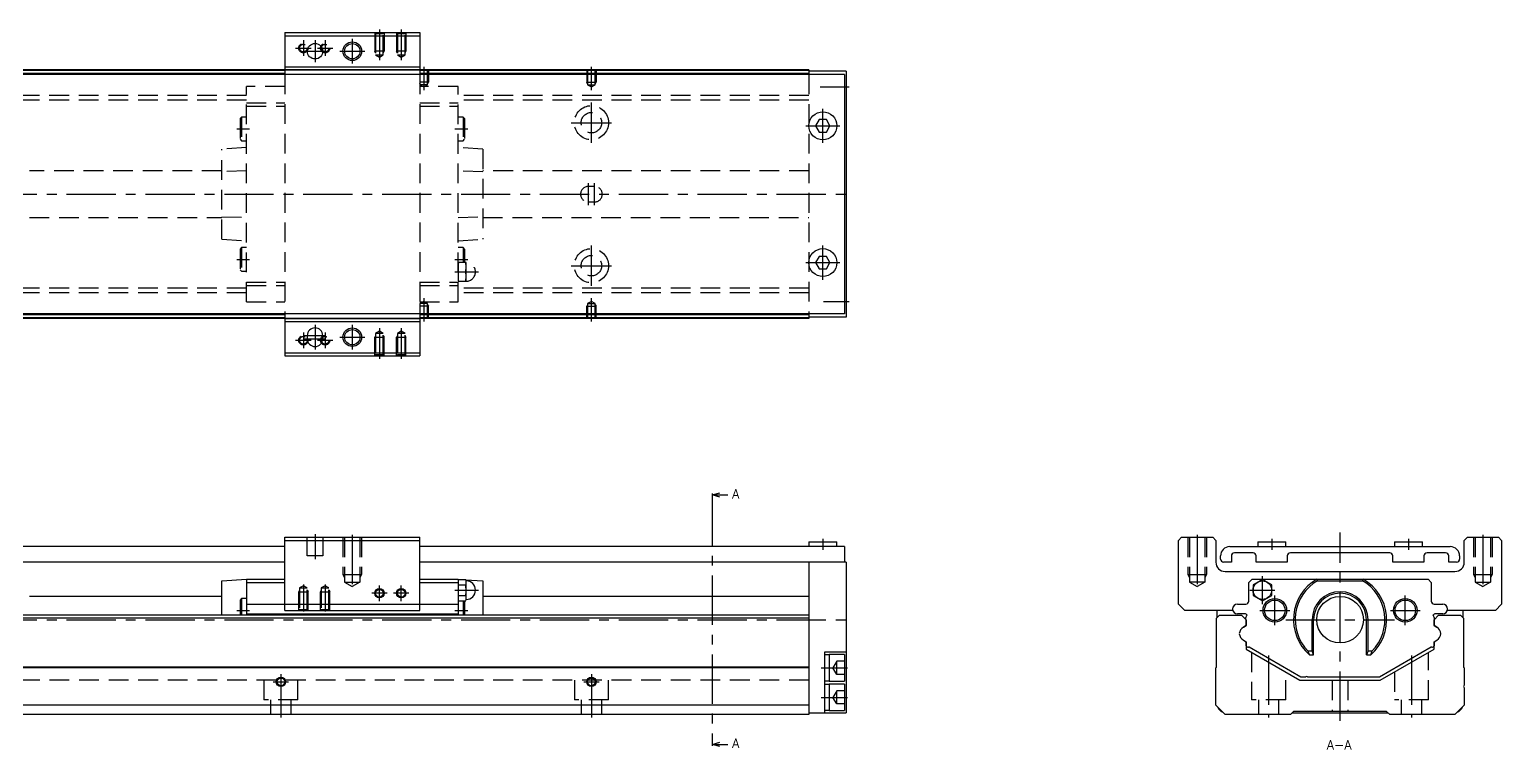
# Model space of a CAD drawing. Extents: x 0 to 901, y -8 to 230.
# Drawn here: x 427.4 to 901.4, y -1.3 to 230.4 of the extents above; entities that cross this region are included whole.
import ezdxf

# ---------------------------------------------------------------- set-up
doc = ezdxf.new("R2010")
doc.units = 0
doc.header["$LTSCALE"] = 0.5
doc.linetypes.add('CENTER', pattern=[50.8, 31.75, -6.35, 6.35, -6.35])
doc.linetypes.add('DASHED', pattern=[19.05, 12.7, -6.35])
for name, color, linetype in [('MSM_CENTER', 1, 'CENTER'), ('MSM_CONTINUOUS', 7, 'CONTINUOUS'), ('MSM_DASHED', 4, 'DASHED'), ('MSM_NARROW', 5, 'CONTINUOUS'), ('MSM_PART_NUMBER', 7, 'CONTINUOUS')]:
    doc.layers.add(name, color=color, linetype=linetype)
doc.styles.get("Standard").update_dxf_attribs({"font": 'txt.shx', "height": 3, "bigfont": 'bigfont.shx'})

msp = doc.modelspace()

# ---------------------------------------------------------------- linework, layer by layer
at = {"layer": 'MSM_CENTER'}
for p, q in [((540.15, 230.38), (540.15, 220.47)), ((547.15, 230.38), (547.15, 220.47)), ((513.15, 224.38), (518.15, 224.38)), ((515.65, 226.88), (515.65, 221.88)), ((515.9, 223.38), (522.9, 223.38)), ((519.4, 226.88), (519.4, 219.88)), ((520.15, 224.38), (525.15, 224.38)), ((522.65, 226.88), (522.65, 221.88)), ((527.4, 223.38), (535.4, 223.38)), ((531.4, 227.38), (531.4, 219.38)), ((554.4, 218.38), (554.4, 210.87)), ((608.4, 210.87), (608.4, 218.38)), ((682.07, 211.88), (691.4, 211.88)), ((608.4, 193.88), (608.4, 206.88)), ((682.9, 193.88), (682.9, 204.88)), ((601.9, 200.38), (614.9, 200.38)), ((677.4, 199.38), (688.4, 199.38)), ((494.25, 198.38), (498.35, 198.38)), ((564.45, 198.38), (568.55, 198.38)), ((607.4, 173.88), (607.4, 180.88)), ((609.4, 173.88), (609.4, 180.88)), ((185.4, 177.38), (692.4, 177.38)), ((608.4, 147.88), (608.4, 160.88)), ((682.9, 149.88), (682.9, 160.88)), ((494.25, 156.38), (498.35, 156.38)), ((564.45, 156.38), (568.55, 156.38)), ((564.45, 152.38), (572.05, 152.38)), ((601.9, 154.38), (614.9, 154.38)), ((677.4, 155.38), (688.4, 155.38)), ((554.4, 143.89), (554.4, 136.38)), ((608.4, 136.38), (608.4, 143.89)), ((683.07, 142.88), (691.4, 142.88)), ((515.65, 132.88), (515.65, 127.88)), ((519.4, 135.38), (519.4, 127.38)), ((522.65, 132.88), (522.65, 127.88)), ((531.4, 135.38), (531.4, 127.38)), ((540.15, 134.29), (540.15, 124.38)), ((547.15, 134.29), (547.15, 124.38)), ((513.15, 130.38), (518.15, 130.38)), ((515.9, 131.88), (522.9, 131.88)), ((515.9, 130.88), (522.9, 130.88)), ((520.15, 130.38), (525.15, 130.38)), ((527.4, 131.38), (535.4, 131.38)), ((647.27, 80.12), (647.27, 0.88)), ((519.4, 68), (519.4, 60)), ((531.4, 67.76), (531.4, 50.18)), ((682.9, 66.5), (682.9, 63)), ((803.44, 67.76), (803.44, 50.18)), ((827.44, 66.5), (827.44, 63)), ((849.44, 8), (849.44, 68.5)), ((871.44, 66.5), (871.44, 63)), ((895.44, 67.76), (895.44, 50.18)), ((824.44, 45.54), (824.44, 54.46)), ((515.65, 51.81), (515.65, 43.1)), ((522.65, 51.81), (522.65, 43.1)), ((542.65, 49), (537.65, 49)), ((540.15, 46.5), (540.15, 51.5)), ((549.65, 49), (544.65, 49)), ((547.15, 46.5), (547.15, 51.5)), ((564.45, 50), (572.05, 50)), ((820.44, 50), (828.44, 50)), ((828.44, 38.7), (828.44, 48.3)), ((870.44, 38.7), (870.44, 48.3)), ((494.25, 43.5), (498.35, 43.5)), ((564.45, 43.5), (568.55, 43.5)), ((823.64, 43.5), (833.24, 43.5)), ((865.64, 43.5), (875.24, 43.5)), ((185.4, 40.5), (692.4, 40.5)), ((831.94, 40.5), (866.94, 40.5)), ((826.44, 28.97), (826.44, 9)), ((872.44, 28.97), (872.44, 9)), ((682.4, 25), (690.9, 25)), ((505.9, 20.5), (510.9, 20.5)), ((508.4, 23), (508.4, 9)), ((605.9, 20.5), (610.9, 20.5)), ((608.4, 23), (608.4, 9)), ((682.4, 15.5), (690.9, 15.5))]:
    msp.add_line(p, q, dxfattribs=at)
at = {"layer": 'MSM_CONTINUOUS'}
for p, q in [((509.65, 229.38), (509.65, 215.88)), ((509.65, 229.38), (553.15, 229.38)), ((509.65, 228.38), (553.15, 228.38)), ((553.15, 229.38), (553.15, 215.88)), ((509.65, 218.38), (553.15, 218.38)), ((689.9, 215.88), (224.9, 215.88)), ((678.4, 217.38), (238.4, 217.38)), ((509.65, 217.18), (407.15, 217.18)), ((509.65, 216.18), (407.15, 216.18)), ((509.65, 217.38), (553.15, 217.38)), ((678.4, 217.18), (553.15, 217.18)), ((678.4, 216.18), (553.15, 216.18)), ((678.4, 217.38), (678.4, 215.88)), ((690.4, 216.98), (678.4, 216.98)), ((689.9, 215.88), (689.9, 138.88)), ((690.4, 216.98), (690.4, 137.78)), ((681.74, 201.38), (680.59, 199.38)), ((680.59, 199.38), (681.74, 197.38)), ((684.05, 201.38), (681.74, 201.38)), ((685.2, 199.38), (684.05, 201.38)), ((684.05, 197.38), (685.2, 199.38)), ((681.74, 197.38), (684.05, 197.38)), ((681.74, 157.38), (680.59, 155.38)), ((684.05, 157.38), (681.74, 157.38)), ((685.2, 155.38), (684.05, 157.38)), ((680.59, 155.38), (681.74, 153.38)), ((681.74, 153.38), (684.05, 153.38)), ((684.05, 153.38), (685.2, 155.38)), ((689.9, 138.88), (224.9, 138.88)), ((509.65, 138.58), (407.15, 138.58)), ((509.65, 137.58), (407.15, 137.58)), ((509.65, 138.88), (509.65, 125.38)), ((553.15, 138.88), (553.15, 125.38)), ((678.4, 138.58), (553.15, 138.58)), ((678.4, 137.58), (553.15, 137.58)), ((678.4, 138.88), (678.4, 137.38)), ((690.4, 137.78), (678.4, 137.78)), ((678.4, 137.38), (238.4, 137.38)), ((509.65, 137.38), (553.15, 137.38)), ((509.65, 137.38), (553.15, 137.38)), ((509.65, 136.38), (553.15, 136.38)), ((516.9, 131.88), (516.9, 130.88)), ((521.9, 130.88), (521.9, 131.88)), ((509.65, 126.38), (553.15, 126.38)), ((509.65, 125.38), (553.15, 125.38)), ((647.27, 80.62), (649.77, 81.29)), ((647.27, 81.12), (647.27, 80.12)), ((647.27, 80.62), (652.27, 80.62)), ((649.77, 79.95), (647.27, 80.62)), ((509.65, 67), (553.15, 67)), ((509.65, 43.5), (509.65, 67)), ((553.15, 43.5), (553.15, 67)), ((797.44, 66), (798.44, 67)), ((798.44, 67), (808.44, 67)), ((808.44, 67), (809.44, 66)), ((889.44, 66), (890.44, 67)), ((890.44, 67), (900.44, 67)), ((900.44, 67), (901.44, 66)), ((509.65, 64), (407.15, 64)), ((509.65, 66), (553.15, 66)), ((689.9, 64), (553.15, 64)), ((678.4, 65.5), (678.4, 64)), ((678.4, 65.5), (687.4, 65.5)), ((687.4, 64), (687.4, 65.5)), ((689.9, 64), (689.9, 59)), ((797.44, 45.5), (797.44, 66)), ((809.44, 66), (809.44, 59)), ((813.94, 64), (884.94, 64)), ((821.44, 62), (815.44, 62)), ((822.94, 65.5), (831.94, 65.5)), ((822.94, 65.5), (822.94, 64)), ((831.94, 64), (831.94, 65.5)), ((865.44, 62), (833.44, 62)), ((866.94, 65.5), (875.94, 65.5)), ((866.94, 65.5), (866.94, 64)), ((875.94, 64), (875.94, 65.5)), ((883.44, 62), (877.44, 62)), ((889.44, 59), (889.44, 66)), ((901.44, 66), (901.44, 45.5)), ((509.65, 59), (407.15, 59)), ((690.4, 59), (553.15, 59)), ((678.4, 59), (678.4, 10)), ((690.4, 59), (690.4, 10.5)), ((810.94, 60), (810.94, 61)), ((814.44, 59), (811.94, 59)), ((814.44, 61), (814.44, 59)), ((822.44, 59), (822.44, 61)), ((832.44, 59), (822.44, 59)), ((832.44, 61), (832.44, 59)), ((866.44, 59), (866.44, 61)), ((876.44, 59), (866.44, 59)), ((876.44, 61), (876.44, 59)), ((884.44, 59), (884.44, 61)), ((886.94, 59), (884.44, 59)), ((887.94, 61), (887.94, 60)), ((489.35, 53), (497.35, 53.5)), ((489.35, 42), (489.35, 53)), ((497.35, 53.5), (509.65, 53.5)), ((497.35, 53.5), (497.35, 42)), ((497.35, 52.5), (509.65, 52.5)), ((553.15, 53.5), (565.45, 53.5)), ((553.15, 52.5), (565.45, 52.5)), ((565.45, 53.5), (566.02, 53.46)), ((565.45, 53.5), (565.45, 42)), ((565.57, 53.46), (565.45, 53)), ((565.45, 52.41), (565.45, 52.6)), ((565.57, 53.46), (567.92, 53.46)), ((568.05, 53), (567.92, 53.46)), ((567.95, 53.34), (573.45, 53)), ((568.05, 47), (568.05, 53)), ((573.45, 53), (573.45, 42)), ((812.44, 56), (886.44, 56)), ((820.09, 52.5), (821.09, 53.5)), ((820.09, 46.5), (820.09, 52.5)), ((821.09, 53.5), (877.79, 53.5)), ((824.44, 53.46), (821.44, 51.73)), ((827.44, 51.73), (824.44, 53.46)), ((841.96, 53.5), (842.21, 53)), ((842.21, 53), (856.67, 53)), ((856.67, 53), (856.93, 53.5)), ((877.79, 53.5), (878.79, 52.5)), ((878.79, 52.5), (878.79, 46.5)), ((489.35, 48), (427.45, 48)), ((565.57, 51.73), (567.92, 51.73)), ((565.57, 48.27), (567.92, 48.27)), ((678.4, 48), (573.45, 48)), ((821.44, 51.73), (821.44, 48.27)), ((821.44, 48.27), (824.44, 46.54)), ((824.44, 46.54), (827.44, 48.27)), ((827.44, 48.27), (827.44, 51.73)), ((495.75, 47.3), (495.25, 46.8)), ((495.25, 46.8), (495.25, 42)), ((497.35, 47.3), (495.75, 47.3)), ((495.75, 47.3), (495.75, 42)), ((497.35, 45.5), (565.45, 45.5)), ((509.65, 43.5), (553.15, 43.5)), ((565.45, 47), (565.57, 46.54)), ((565.57, 46.54), (567.92, 46.54)), ((567.05, 46.54), (567.05, 42)), ((567.55, 46.54), (567.55, 42)), ((567.92, 46.54), (568.05, 47)), ((799.44, 43.5), (797.44, 45.5)), ((814.91, 43.5), (799.44, 43.5)), ((809.84, 41.2), (809.84, 43.5)), ((816.39, 45.5), (819.09, 45.5)), ((879.79, 45.5), (882.49, 45.5)), ((899.44, 43.5), (883.98, 43.5)), ((889.04, 41.2), (889.04, 43.5)), ((901.44, 45.5), (899.44, 43.5)), ((678.4, 42), (238.4, 42)), ((678.4, 41), (238.4, 41)), ((497.35, 42.4), (565.45, 42.4)), ((809.64, 41), (810.64, 42)), ((809.64, 25.2), (809.64, 41)), ((810.64, 42), (817.69, 42)), ((818.69, 42.4), (816.39, 42.4)), ((817.69, 42), (819.19, 40.5)), ((819.19, 38.61), (818.3, 38.1)), ((819.14, 40.55), (819.14, 41.2)), ((819.19, 40.5), (819.19, 38.61)), ((840.44, 30.44), (840.44, 40.5)), ((840.94, 29.22), (840.94, 40.5)), ((857.94, 29.22), (857.94, 40.5)), ((858.44, 30.44), (858.44, 40.5)), ((879.69, 40.5), (881.19, 42)), ((879.74, 40.55), (879.69, 40.5)), ((879.69, 40.5), (879.69, 38.61)), ((879.69, 38.61), (879.69, 40.5)), ((880.59, 38.1), (879.69, 38.61)), ((879.74, 41.2), (879.74, 40.55)), ((882.49, 42.4), (880.19, 42.4)), ((881.19, 42), (888.24, 42)), ((888.24, 42), (889.24, 41)), ((889.24, 41), (889.24, 25.2)), ((818.3, 33.9), (819.19, 33.39)), ((819.19, 33.39), (819.19, 31)), ((879.69, 33.39), (880.59, 33.9)), ((879.69, 33.39), (879.69, 32.13)), ((879.69, 31), (879.69, 33.39)), ((683.4, 30), (683.4, 10.5)), ((690.4, 30), (683.4, 30)), ((684.9, 29.15), (683.4, 29.15)), ((689.9, 29.25), (684.9, 29.25)), ((684.9, 29.25), (684.9, 20.75)), ((689.9, 29.25), (689.9, 20.75)), ((819.19, 31), (836.51, 21)), ((820.14, 31.61), (819.94, 31.61)), ((836.78, 22), (820.14, 31.61)), ((839.08, 30.44), (840.44, 30.44)), ((839.55, 29.22), (840.94, 29.22)), ((840.94, 29.22), (840.44, 30.44)), ((858.44, 30.44), (857.94, 29.22)), ((857.94, 29.22), (859.33, 29.22)), ((858.44, 30.44), (859.8, 30.44)), ((878.74, 31.61), (862.1, 22)), ((862.37, 21), (879.69, 31)), ((878.94, 31.61), (878.74, 31.61)), ((678.4, 25.2), (238.4, 25.2)), ((678.4, 25), (238.4, 25)), ((809.44, 25), (809.64, 25.2)), ((809.44, 13), (809.44, 25)), ((889.24, 25.2), (889.44, 25)), ((889.44, 25), (889.44, 19.4)), ((683.4, 20.85), (684.9, 20.85)), ((684.9, 19.65), (683.4, 19.65)), ((684.9, 20.75), (689.9, 20.75)), ((689.9, 19.75), (684.9, 19.75)), ((684.9, 19.75), (684.9, 11.25)), ((689.9, 19.75), (689.9, 11.25)), ((836.51, 21), (862.37, 21)), ((838.29, 22), (836.78, 22)), ((862.1, 22), (839.09, 22)), ((889.44, 18.6), (889.44, 13)), ((678.4, 13), (238.4, 13)), ((678.4, 10), (238.4, 10)), ((678.4, 10.5), (690.4, 10.5)), ((683.4, 11.35), (684.9, 11.35)), ((684.9, 11.25), (689.9, 11.25)), ((812.44, 10), (809.44, 13)), ((833.44, 10), (812.44, 10)), ((834.44, 11), (833.44, 10)), ((833.94, 10.5), (864.94, 10.5)), ((864.44, 11), (834.44, 11)), ((865.44, 10), (864.44, 11)), ((886.44, 10), (865.44, 10)), ((889.44, 13), (886.44, 10)), ((647.27, 0.38), (649.77, 1.05)), ((647.27, 0.88), (647.27, -0.12)), ((647.27, 0.38), (652.27, 0.38)), ((649.77, -0.29), (647.27, 0.38))]:
    msp.add_line(p, q, dxfattribs=at)
for centre, radius in [((519.4, 223.38), 2.5), ((531.4, 223.38), 2.46), ((682.9, 199.38), 4.5), ((682.9, 155.38), 4.5), ((531.4, 131.38), 2.46), ((824.44, 50), 3), ((540.15, 49), 1.23), ((547.15, 49), 1.23), ((849.44, 40.5), 7.5), ((828.44, 43.5), 3.8), ((828.44, 43.5), 3.3), ((870.44, 43.5), 3.8), ((870.44, 43.5), 3.3), ((508.4, 20.5), 1.23), ((608.4, 20.5), 1.23)]:
    msp.add_circle(centre, radius, dxfattribs=at)
for centre, radius, start, end in [((519.4, 131.88), 2.5, 0, 180), ((519.4, 130.88), 2.5, 180, 0), ((813.94, 61), 3, 90, 180), ((815.44, 61), 1, 90, 180), ((821.44, 61), 1, 0, 90), ((833.44, 61), 1, 90, 180), ((865.44, 61), 1, 0, 90), ((877.44, 61), 1, 90, 180), ((883.44, 61), 1, 0, 90), ((884.94, 61), 3, 0, 90), ((812.44, 59), 3, 180, 270), ((811.94, 60), 1, 180, 270), ((886.44, 59), 3, 270, 0), ((886.94, 60), 1, 270, 0), ((568.75, 52.57), 3.31, 164.2277, 179.4294), ((568.75, 52.63), 3.31, 180.5738, 195.7691), ((564.74, 52.56), 3.31, 0.5738, 15.7691), ((564.74, 52.63), 3.31, 344.2277, 359.4294), ((568.05, 50), 3, 270, 90), ((849.44, 40.5), 15, 119.9264, 228.7639), ((849.44, 40.5), 14.44, 120.051, 224.1514), ((849.44, 40.5), 14.44, 315.8486, 59.949), ((849.44, 40.5), 15, 311.2361, 60.0736), ((578.33, 49.95), 12.89, 172.0306, 179.7562), ((578.9, 50.1), 13.46, 180.407, 187.8062), ((568.75, 47.37), 3.31, 164.2277, 179.4294), ((568.75, 47.44), 3.31, 180.5738, 195.7691), ((555.06, 49.94), 12.98, 0.2719, 7.9413), ((554.59, 50.1), 13.46, 352.1938, 359.593), ((564.74, 47.37), 3.31, 0.5738, 15.7691), ((564.74, 47.43), 3.31, 344.2277, 359.4294), ((849.44, 40.5), 9, 0, 180), ((849.44, 40.5), 8.5, 0, 180), ((816.39, 43.95), 1.55, 90, 270), ((819.09, 46.5), 1, 270, 0), ((879.79, 46.5), 1, 180, 270), ((882.49, 43.95), 1.55, 270, 90), ((819.6, 35.85), 2.6, 120, 176.5893), ((818.69, 41.4), 1, 30.0919, 90), ((819.94, 41.2), 0.8, 118.7489, 180), ((880.19, 41.4), 1, 90, 149.9081), ((878.94, 41.2), 0.8, 0, 61.2511), ((879.29, 35.85), 2.6, 3.4107, 60), ((819.6, 36.15), 2.6, 183.4107, 240), ((879.29, 36.15), 2.6, 300, 356.5893), ((819.94, 32.41), 0.8, 200.3641, 270), ((851.67, 34.62), 13.26, 198.3686, 204.03), ((847.15, 34.65), 13.33, 335.9851, 341.6163), ((878.94, 32.41), 0.8, 270, 339.6276), ((838.69, 21.7), 0.5, 36.8699, 143.1301), ((889.74, 19), 0.5, 126.8699, 233.1301), ((812.84, 13.5), 3, 201.8137, 248.1863), ((886.04, 13.5), 3, 291.8151, 338.1849)]:
    msp.add_arc(centre, radius, start, end, dxfattribs=at)
at = {"layer": 'MSM_DASHED'}
for p, q in [((538.65, 229.38), (538.92, 229.1)), ((538.65, 229.38), (538.65, 223.38)), ((538.92, 229.1), (538.92, 222.18)), ((538.92, 229.1), (541.38, 229.1)), ((541.38, 229.1), (541.65, 229.38)), ((541.38, 222.18), (541.38, 229.1)), ((541.65, 229.38), (541.65, 223.38)), ((545.65, 229.38), (545.92, 229.1)), ((545.65, 229.38), (545.65, 223.38)), ((545.92, 229.1), (545.92, 222.18)), ((545.92, 229.1), (548.38, 229.1)), ((548.38, 229.1), (548.65, 229.38)), ((548.38, 222.18), (548.38, 229.1)), ((548.65, 229.38), (548.65, 223.38)), ((541.65, 223.38), (538.65, 223.38)), ((538.92, 222.91), (538.65, 223.38)), ((541.38, 222.91), (541.65, 223.38)), ((548.65, 223.38), (545.65, 223.38)), ((545.92, 222.91), (545.65, 223.38)), ((548.38, 222.91), (548.65, 223.38)), ((538.92, 222.18), (540.15, 221.47)), ((538.92, 222.18), (541.38, 222.18)), ((540.15, 221.47), (541.38, 222.18)), ((545.92, 222.18), (547.15, 221.47)), ((545.92, 222.18), (548.38, 222.18)), ((547.15, 221.47), (548.38, 222.18)), ((553.15, 217.38), (509.65, 217.38)), ((509.65, 215.88), (509.65, 138.88)), ((553.15, 215.88), (553.15, 138.88)), ((555.9, 213.38), (553.15, 213.38)), ((553.17, 217.38), (553.17, 212.58)), ((555.63, 212.58), (555.63, 217.38)), ((555.63, 212.91), (555.9, 213.38)), ((555.9, 217.38), (555.9, 213.38)), ((606.9, 217.38), (606.9, 213.38)), ((606.9, 213.38), (609.9, 213.38)), ((607.17, 212.91), (606.9, 213.38)), ((607.17, 217.38), (607.17, 212.58)), ((609.63, 212.58), (609.63, 217.38)), ((609.63, 212.91), (609.9, 213.38)), ((609.9, 217.38), (609.9, 213.38)), ((678.4, 215.88), (678.4, 138.88)), ((497.35, 209.13), (419.45, 209.13)), ((509.65, 211.98), (497.35, 211.98)), ((497.35, 142.78), (497.35, 211.98)), ((553.17, 212.91), (553.15, 212.94)), ((565.45, 211.98), (553.15, 211.98)), ((555.63, 212.58), (553.17, 212.58)), ((553.17, 212.58), (554.4, 211.87)), ((554.4, 211.87), (555.63, 212.58)), ((565.45, 142.78), (565.45, 211.98)), ((678.4, 209.13), (565.45, 209.13)), ((607.17, 212.58), (609.63, 212.58)), ((607.17, 212.58), (608.4, 211.87)), ((608.4, 211.87), (609.63, 212.58)), ((497.35, 207.63), (419.45, 207.63)), ((497.35, 206.73), (509.65, 206.73)), ((497.35, 205.73), (509.65, 205.73)), ((553.15, 206.73), (565.45, 206.73)), ((553.15, 205.73), (565.45, 205.73)), ((678.4, 207.63), (565.45, 207.63)), ((495.75, 202.18), (495.25, 201.68)), ((495.25, 201.68), (495.25, 195.08)), ((495.75, 202.18), (495.75, 194.58)), ((497.35, 202.18), (495.75, 202.18)), ((567.05, 202.18), (565.45, 202.18)), ((567.05, 202.18), (567.05, 194.58)), ((567.55, 201.68), (567.05, 202.18)), ((567.55, 201.68), (567.55, 195.08)), ((495.25, 195.08), (495.75, 194.58)), ((495.75, 194.58), (497.35, 194.58)), ((565.45, 194.58), (567.05, 194.58)), ((567.05, 194.58), (567.55, 195.08)), ((497.35, 192.38), (489.35, 191.82)), ((489.35, 162.93), (489.35, 191.82)), ((573.45, 191.82), (565.45, 192.38)), ((573.45, 191.82), (573.45, 162.93)), ((489.35, 184.88), (427.45, 184.88)), ((497.35, 184.86), (489.35, 184.61)), ((573.45, 184.61), (565.45, 184.86)), ((678.4, 184.88), (573.45, 184.88)), ((609.4, 179.88), (607.4, 179.88)), ((607.4, 174.88), (609.4, 174.88)), ((427.45, 169.88), (489.35, 169.88)), ((489.35, 170.14), (497.35, 169.89)), ((565.45, 169.89), (573.45, 170.14)), ((573.45, 169.88), (678.4, 169.88)), ((489.35, 162.93), (497.35, 162.38)), ((565.45, 162.38), (573.45, 162.93)), ((495.75, 160.18), (495.25, 159.68)), ((495.25, 159.68), (495.25, 153.08)), ((495.75, 160.18), (495.75, 152.58)), ((497.35, 160.18), (495.75, 160.18)), ((567.05, 160.18), (565.45, 160.18)), ((567.55, 159.68), (567.05, 160.18)), ((567.05, 160.18), (567.05, 155.38)), ((567.55, 159.68), (567.55, 155.38)), ((495.25, 153.08), (495.75, 152.58)), ((495.75, 152.58), (497.35, 152.58)), ((568.05, 155.38), (565.45, 155.38)), ((565.57, 152.38), (567.92, 152.38)), ((568.05, 149.38), (568.05, 155.38)), ((497.35, 147.13), (419.45, 147.13)), ((497.35, 149.03), (509.65, 149.03)), ((497.35, 148.03), (509.65, 148.03)), ((553.15, 149.03), (565.45, 149.03)), ((553.15, 148.03), (565.45, 148.03)), ((565.45, 149.38), (568.05, 149.38)), ((678.4, 147.13), (565.45, 147.13)), ((497.35, 145.63), (419.45, 145.63)), ((497.35, 142.78), (509.65, 142.78)), ((553.15, 142.78), (565.45, 142.78)), ((554.4, 142.89), (553.17, 142.18)), ((555.63, 142.18), (554.4, 142.89)), ((678.4, 145.63), (565.45, 145.63)), ((608.4, 142.89), (607.17, 142.18)), ((609.63, 142.18), (608.4, 142.89)), ((553.17, 141.84), (553.15, 141.81)), ((555.9, 141.38), (553.15, 141.38)), ((555.63, 142.18), (553.17, 142.18)), ((553.17, 142.18), (553.17, 137.38)), ((555.63, 137.38), (555.63, 142.18)), ((555.63, 141.84), (555.9, 141.38)), ((555.9, 137.38), (555.9, 141.38)), ((607.17, 141.84), (606.9, 141.38)), ((606.9, 141.38), (609.9, 141.38)), ((606.9, 137.38), (606.9, 141.38)), ((607.17, 142.18), (609.63, 142.18)), ((607.17, 142.18), (607.17, 137.38)), ((609.63, 137.38), (609.63, 142.18)), ((609.63, 141.84), (609.9, 141.38)), ((609.9, 137.38), (609.9, 141.38)), ((553.15, 137.38), (509.65, 137.38)), ((540.15, 133.29), (538.92, 132.58)), ((541.38, 132.58), (540.15, 133.29)), ((547.15, 133.29), (545.92, 132.58)), ((548.38, 132.58), (547.15, 133.29)), ((538.92, 131.84), (538.65, 131.38)), ((538.65, 125.38), (538.65, 131.38)), ((538.65, 131.38), (541.65, 131.38)), ((538.92, 132.58), (538.92, 125.65)), ((541.38, 132.58), (538.92, 132.58)), ((541.38, 125.65), (541.38, 132.58)), ((541.38, 131.84), (541.65, 131.38)), ((541.65, 125.38), (541.65, 131.38)), ((545.92, 131.84), (545.65, 131.38)), ((545.65, 125.38), (545.65, 131.38)), ((545.65, 131.38), (548.65, 131.38)), ((545.92, 132.58), (545.92, 125.65)), ((548.38, 132.58), (545.92, 132.58)), ((548.38, 125.65), (548.38, 132.58)), ((548.38, 131.84), (548.65, 131.38)), ((548.65, 125.38), (548.65, 131.38)), ((538.92, 125.65), (538.65, 125.38)), ((541.38, 125.65), (538.92, 125.65)), ((541.65, 125.38), (541.38, 125.65)), ((545.92, 125.65), (545.65, 125.38)), ((548.38, 125.65), (545.92, 125.65)), ((548.65, 125.38), (548.38, 125.65)), ((516.9, 61), (516.9, 67)), ((521.9, 67), (521.9, 61)), ((528.4, 67), (528.4, 55)), ((528.94, 67), (528.94, 52.6)), ((533.85, 67), (533.85, 52.6)), ((534.4, 67), (534.4, 55)), ((800.44, 67), (800.44, 55)), ((800.98, 67), (800.98, 52.6)), ((805.9, 67), (805.9, 52.6)), ((806.44, 67), (806.44, 55)), ((892.44, 67), (892.44, 55)), ((892.98, 67), (892.98, 52.6)), ((897.9, 67), (897.9, 52.6)), ((898.44, 67), (898.44, 55)), ((827.44, 65.5), (827.44, 63)), ((871.44, 65.5), (871.44, 63)), ((521.9, 61), (516.9, 61)), ((528.4, 55), (534.4, 55)), ((528.4, 55), (528.94, 54.06)), ((528.94, 52.6), (533.85, 52.6)), ((528.94, 52.6), (531.4, 51.18)), ((533.85, 52.6), (531.4, 51.18)), ((534.4, 55), (533.85, 54.06)), ((800.44, 55), (806.44, 55)), ((800.44, 55), (800.98, 54.06)), ((805.9, 52.6), (800.98, 52.6)), ((800.98, 52.6), (803.44, 51.18)), ((805.9, 52.6), (803.44, 51.18)), ((806.44, 55), (805.9, 54.06)), ((892.44, 55), (898.44, 55)), ((892.44, 55), (892.98, 54.06)), ((892.98, 52.6), (897.9, 52.6)), ((892.98, 52.6), (895.44, 51.18)), ((897.9, 52.6), (895.44, 51.18)), ((898.44, 55), (897.9, 54.06)), ((514.42, 49.97), (514.15, 49.5)), ((514.15, 43.5), (514.15, 49.5)), ((514.15, 49.5), (517.15, 49.5)), ((515.65, 51.41), (514.42, 50.7)), ((514.42, 50.7), (514.42, 43.77)), ((514.42, 50.7), (516.88, 50.7)), ((516.88, 50.7), (515.65, 51.41)), ((516.88, 43.77), (516.88, 50.7)), ((516.88, 49.97), (517.15, 49.5)), ((517.15, 43.5), (517.15, 49.5)), ((521.42, 49.97), (521.15, 49.5)), ((521.15, 43.5), (521.15, 49.5)), ((521.15, 49.5), (524.15, 49.5)), ((522.65, 51.41), (521.42, 50.7)), ((521.42, 50.7), (523.88, 50.7)), ((521.42, 50.7), (521.42, 43.77)), ((523.88, 50.7), (522.65, 51.41)), ((523.88, 43.77), (523.88, 50.7)), ((523.88, 49.97), (524.15, 49.5)), ((524.15, 43.5), (524.15, 49.5)), ((514.42, 43.77), (514.15, 43.5)), ((514.42, 43.77), (516.88, 43.77)), ((517.15, 43.5), (516.88, 43.77)), ((521.42, 43.77), (521.15, 43.5)), ((521.42, 43.77), (523.88, 43.77)), ((524.15, 43.5), (523.88, 43.77)), ((818.3, 38.1), (819.19, 38.61)), ((819.19, 40.5), (819.14, 40.55)), ((819.19, 38.61), (819.19, 40.5)), ((879.69, 38.61), (880.59, 38.1)), ((819.19, 32.13), (819.19, 33.39)), ((820.94, 29.99), (820.94, 14.7)), ((877.94, 14.7), (877.94, 29.99)), ((687.4, 27.12), (686.17, 25)), ((687.4, 22.88), (686.17, 25)), ((687.4, 22.88), (687.4, 27.12)), ((689.9, 27.12), (687.4, 27.12)), ((687.4, 25), (689.9, 25)), ((678.4, 21), (238.4, 21)), ((502.9, 21), (502.9, 14.7)), ((513.9, 14.7), (513.9, 21)), ((602.9, 21), (602.9, 14.7)), ((613.9, 14.7), (613.9, 21)), ((689.9, 22.88), (687.4, 22.88)), ((831.94, 14.7), (831.94, 23.64)), ((846.94, 21), (846.94, 11)), ((851.94, 21), (851.94, 11)), ((866.94, 23.64), (866.94, 14.7)), ((513.9, 14.7), (502.9, 14.7)), ((505.1, 14.7), (505.1, 10)), ((511.7, 10), (511.7, 14.7)), ((613.9, 14.7), (602.9, 14.7)), ((605.1, 14.7), (605.1, 10)), ((611.7, 10), (611.7, 14.7)), ((687.4, 17.62), (686.17, 15.5)), ((687.4, 13.38), (686.17, 15.5)), ((687.4, 13.38), (687.4, 17.62)), ((689.9, 17.62), (687.4, 17.62)), ((687.4, 15.5), (689.9, 15.5)), ((831.94, 14.7), (820.94, 14.7)), ((823.14, 14.7), (823.14, 10)), ((829.74, 10), (829.74, 14.7)), ((877.94, 14.7), (866.94, 14.7)), ((869.14, 14.7), (869.14, 10)), ((875.74, 10), (875.74, 14.7)), ((689.9, 13.38), (687.4, 13.38))]:
    msp.add_line(p, q, dxfattribs=at)
for centre, radius in [((515.65, 224.38), 1.5), ((515.65, 224.38), 1.23), ((522.65, 224.38), 1.5), ((522.65, 224.38), 1.23), ((608.4, 200.38), 5.5), ((608.4, 200.38), 3.3), ((608.4, 154.38), 5.5), ((608.4, 154.38), 3.3), ((515.65, 130.38), 1.5), ((515.65, 130.38), 1.23), ((522.65, 130.38), 1.5), ((522.65, 130.38), 1.23)]:
    msp.add_circle(centre, radius, dxfattribs=at)
for centre, radius, start, end in [((607.4, 177.38), 2.5, 90, 270), ((609.4, 177.38), 2.5, 270, 90), ((575.14, 153.83), 9.69, 170.8086, 179.713), ((575.14, 153.92), 9.7, 180.2886, 189.1898), ((575.14, 150.83), 9.69, 170.8086, 179.713), ((558.35, 153.83), 9.7, 0.2886, 9.1898), ((558.35, 153.92), 9.69, 350.8086, 359.713), ((558.35, 150.83), 9.7, 0.2886, 9.1898), ((568.05, 152.38), 3, 270, 90), ((575.14, 150.92), 9.7, 180.2886, 189.1898), ((558.35, 150.92), 9.69, 350.8086, 359.713)]:
    msp.add_arc(centre, radius, start, end, dxfattribs=at)
at = {"layer": 'MSM_NARROW'}
for centre, radius in [((531.4, 223.38), 3), ((531.4, 131.38), 3), ((540.15, 49), 1.5), ((547.15, 49), 1.5), ((508.4, 20.5), 1.5), ((608.4, 20.5), 1.5)]:
    msp.add_circle(centre, radius, dxfattribs=at)

# ---------------------------------------------------------------- texts
at = {"layer": 'MSM_PART_NUMBER'}
for s, p in [('A', (653.69, 79.49)), ('A', (653.69, -0.75)), ('A-A', (845.18, -1.28))]:
    msp.add_text(s, height=3, dxfattribs=at).set_placement(p)

doc.saveas('drawing.dxf')
